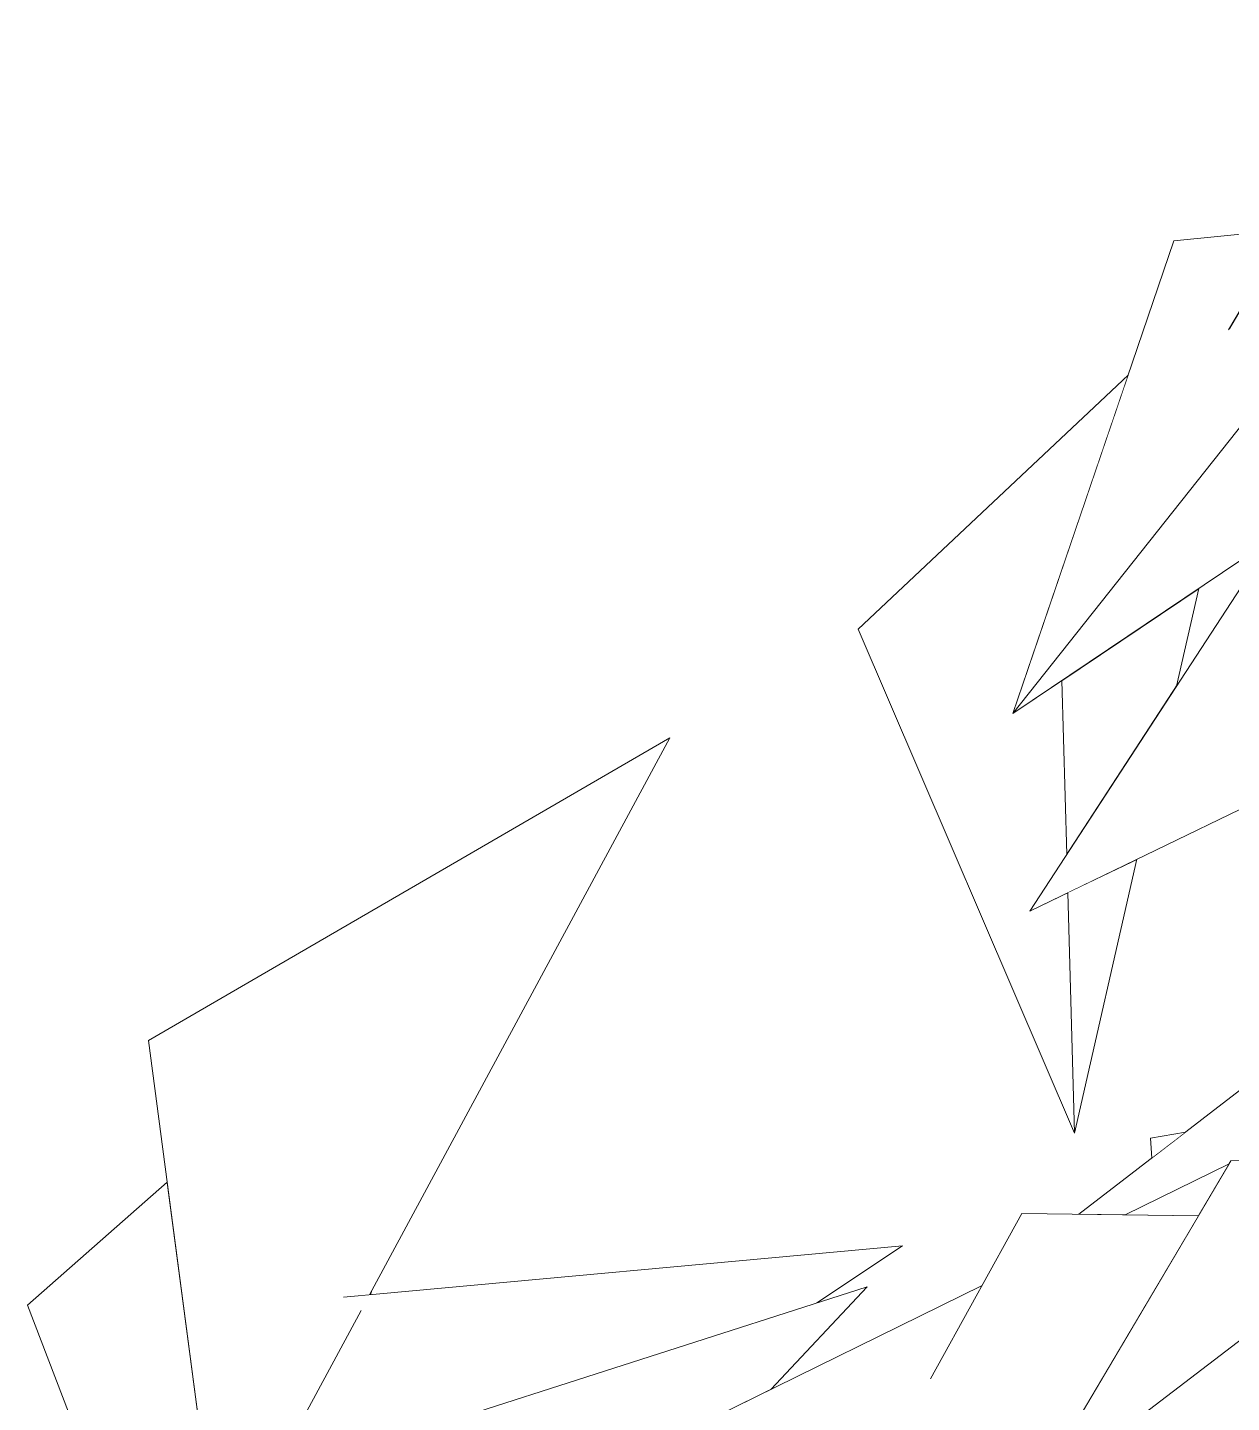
# Model space of a CAD drawing. Header units: millimetres. Extents: x -9413 to 8527, y -300 to 11224.
# Drawn here: x -9376 to -8848, y 3392 to 3995 of the extents above; entities that cross this region are included whole.
import ezdxf

# ---------------------------------------------------------------- set-up
doc = ezdxf.new("R2010")
doc.units = ezdxf.units.MM
doc.header["$MEASUREMENT"] = 0
doc.linetypes.add('Wipeout_Contour', pattern=[1000, 0, -1000])
doc.layers.add('Interior - Furniture', color=7, linetype='Continuous')
doc.layers.add('Interior - Furniture _Pen_No__4', color=7, linetype='Continuous', lineweight=20, true_color=0x029e21)

# ---------------------------------------------------------------- blocks, each defined once
blk = doc.blocks.new('Section Elem_40_6')
at = {"color": 254, "linetype": 'Wipeout_Contour', "lineweight": 0, "ltscale": 143709.0959}
blk.add_wipeout([(-8849.15, 3862.62), (-8849.01, 3862.67), (-8763.91, 3911.66), (-8760.38, 3948.33), (-8744.32, 3953.16), (-8744.61, 3959.42), (-8723.15, 3959.52), (-8710.44, 3963.33), (-8713.03, 3968.87), (-8674.25, 3974.2), (-8666.25, 3976.61), (-8660.53, 3976.09), (-8645.65, 3978.14), (-8627.31, 3995.27), (-8782.21, 3976.17)], dxfattribs=at).dxf.layer = 'Interior - Furniture'
at = {"color": 254, "linetype": 'Wipeout_Contour', "lineweight": 0, "ltscale": 38531.585501}
blk.add_wipeout([(-8862.27, 3749.11), (-8922.36, 3708.63), (-8920.25, 3632.36), (-8872.08, 3706.16)], dxfattribs=at).dxf.layer = 'Interior - Furniture'
at = {"color": 254, "linetype": 'Wipeout_Contour', "lineweight": 0, "ltscale": 28582.586438}
blk.add_wipeout([(-8894.53, 3474.11), (-8862.48, 3473.67), (-8848.96, 3496.54)], dxfattribs=at).dxf.layer = 'Interior - Furniture'
at = {"color": 254, "linetype": 'Wipeout_Contour', "lineweight": 0, "ltscale": 58350.809575}
blk.add_wipeout([(-9267.08, 3359.4), (-9304.83, 3125.49), (-9075.06, 3370.84), (-9075.18, 3385.14), (-9050.11, 3397.49), (-9007.88, 3442.59)], dxfattribs=at).dxf.layer = 'Interior - Furniture'
at = {"color": 254, "linetype": 'Wipeout_Contour', "lineweight": 0, "ltscale": 59204.643907}
blk.add_wipeout([(-9094.39, 3683.56), (-9323.21, 3550.68), (-9292.45, 3316.25), (-9229.95, 3432.16), (-9237.63, 3437.96), (-9226.26, 3439.01)], dxfattribs=at).dxf.layer = 'Interior - Furniture'
at = {"color": 254, "linetype": 'Wipeout_Contour', "lineweight": 0, "ltscale": 28809.416918}
blk.add_wipeout([(-8919.79, 3615.56), (-8916.87, 3510.04), (-8889.42, 3630.23)], dxfattribs=at).dxf.layer = 'Interior - Furniture'
at = {"color": 254, "linetype": 'Wipeout_Contour', "lineweight": 0, "ltscale": 48036.521052}
blk.add_wipeout([(-9075.18, 3385.14), (-9073.2, 3152.58), (-8934.28, 3361.15), (-8980.07, 3402.22), (-8957.37, 3443.16)], dxfattribs=at).dxf.layer = 'Interior - Furniture'
at = {"layer": 'Interior - Furniture _Pen_No__4', "linetype": 'Continuous'}
blk.add_line((-9323.21, 3550.68), (-9094.39, 3683.56), dxfattribs=at)
at = {"color": 254, "linetype": 'Wipeout_Contour', "lineweight": 0, "ltscale": 86941.895651}
blk.add_wipeout([(-9011.79, 3731.15), (-8916.87, 3510.04), (-8919.79, 3615.56), (-8936.49, 3607.49), (-8920.25, 3632.36), (-8922.36, 3708.63), (-8943.84, 3694.16), (-8912.83, 3785.33), (-8893.32, 3842.68)], dxfattribs=at).dxf.layer = 'Interior - Furniture'
at = {"color": 254, "linetype": 'Wipeout_Contour', "lineweight": 0, "ltscale": 47529.505578}
blk.add_wipeout([(-8965.24, 3299.8), (-8911.03, 3329.39), (-8927.8, 3355.24), (-8736.75, 3501.27), (-8848.21, 3497.81)], dxfattribs=at).dxf.layer = 'Interior - Furniture'
at = {"color": 254, "linetype": 'Wipeout_Contour', "lineweight": 0, "ltscale": 59345.728509}
blk.add_wipeout([(-9315.05, 3488.48), (-9376.38, 3434.47), (-9290.92, 3211.66), (-9269.98, 3341.46), (-9276.88, 3345.12), (-9292.45, 3316.25)], dxfattribs=at).dxf.layer = 'Interior - Furniture'
at = {"color": 254, "linetype": 'Wipeout_Contour', "lineweight": 0, "ltscale": 29538.270046}
blk.add_wipeout([(-9226.26, 3439.01), (-9225.83, 3439.05), (-9225.43, 3440.54)], dxfattribs=at).dxf.layer = 'Interior - Furniture'
at = {"layer": 'Interior - Furniture _Pen_No__4', "linetype": 'Continuous'}
for p, q in [((-9292.45, 3316.25), (-9323.21, 3550.68)), ((-9376.38, 3434.47), (-9315.05, 3488.48)), ((-9290.92, 3211.66), (-9376.38, 3434.47))]:
    blk.add_line(p, q, dxfattribs=at)
at = {"color": 254, "linetype": 'Wipeout_Contour', "lineweight": 0, "ltscale": 85959.538194}
blk.add_wipeout([(-8779.42, 3901.63), (-8943.84, 3694.16), (-8732.53, 3836.5), (-8772.94, 3817.86), (-8769.97, 3848.71), (-8675.97, 3889.58), (-8677.85, 3893.6), (-8659.51, 3898.9), (-8623.21, 3924.83)], dxfattribs=at).dxf.layer = 'Interior - Furniture'
at = {"color": 254, "linetype": 'Wipeout_Contour', "lineweight": 0, "ltscale": 57360.27151}
blk.add_wipeout([(-8939.87, 3474.72), (-8980.07, 3402.22), (-8934.28, 3361.15), (-8958.11, 3325.38), (-8946.85, 3330.91), (-8862.48, 3473.67)], dxfattribs=at).dxf.layer = 'Interior - Furniture'
at = {"color": 254, "linetype": 'Wipeout_Contour', "lineweight": 0, "ltscale": 68572.004569}
blk.add_wipeout([(-9276.88, 3345.12), (-9269.98, 3341.46), (-9267.08, 3359.4), (-9029.91, 3435.51), (-8992.26, 3460.56), (-9237.63, 3437.96), (-9229.95, 3432.16)], dxfattribs=at).dxf.layer = 'Interior - Furniture'
at = {"layer": 'Interior - Furniture _Pen_No__4', "linetype": 'Continuous'}
for p, q in [((-9094.39, 3683.56), (-9226.26, 3439.01)), ((-8980.09, 3402.18), (-8939.87, 3474.72)), ((-9237.69, 3437.96), (-8992.26, 3460.56)), ((-8992.26, 3460.56), (-9029.91, 3435.51)), ((-9267.08, 3359.4), (-9007.88, 3442.59)), ((-9225.43, 3440.54), (-9225.83, 3439.05)), ((-9075.18, 3385.14), (-8957.37, 3443.16)), ((-9007.88, 3442.59), (-9050.11, 3397.49)), ((-9229.93, 3432.2), (-9292.45, 3316.25))]:
    blk.add_line(p, q, dxfattribs=at)
at = {"color": 254, "linetype": 'Wipeout_Contour', "lineweight": 0, "ltscale": 77131.295032}
blk.add_wipeout([(-8873.27, 3901.63), (-8943.84, 3694.16), (-8779.42, 3901.63), (-8764.67, 3903.82), (-8763.91, 3911.66), (-8849.01, 3862.67), (-8849.15, 3862.62), (-8823.25, 3906.55)], dxfattribs=at).dxf.layer = 'Interior - Furniture'
at = {"color": 254, "linetype": 'Wipeout_Contour', "lineweight": 0, "ltscale": 123106.913059}
blk.add_wipeout([(-8691.14, 3646.79), (-8914.87, 3474.38), (-8894.53, 3474.11), (-8848.96, 3496.54), (-8848.21, 3497.81), (-8846.28, 3497.87), (-8841.73, 3500.1), (-8843.16, 3497.96), (-8736.75, 3501.27), (-8716.74, 3516.56), (-8719.36, 3518.4), (-8714.63, 3518.17), (-8706.06, 3524.73)], dxfattribs=at).dxf.layer = 'Interior - Furniture'
at = {"layer": 'Interior - Furniture _Pen_No__4', "linetype": 'Continuous'}
for p, q in [((-8849.18, 3862.57), (-8782.21, 3976.17)), ((-8873.27, 3901.63), (-8823.25, 3906.55))]:
    blk.add_line(p, q, dxfattribs=at)
at = {"color": 254, "linetype": 'Wipeout_Contour', "lineweight": 0, "ltscale": 28798.870653}
blk.add_wipeout([(-8843.7, 3749.63), (-8936.49, 3607.49), (-8826.77, 3660.49)], dxfattribs=at).dxf.layer = 'Interior - Furniture'
at = {"color": 254, "linetype": 'Wipeout_Contour', "lineweight": 0, "ltscale": 28635.496337}
blk.add_wipeout([(-8883.5, 3507.83), (-8882.89, 3499.03), (-8868.12, 3510.4)], dxfattribs=at).dxf.layer = 'Interior - Furniture'
at = {"layer": 'Interior - Furniture _Pen_No__4', "linetype": 'Continuous'}
for p, q in [((-8943.84, 3694.16), (-8779.42, 3901.63)), ((-8943.84, 3694.16), (-8873.27, 3901.63)), ((-9011.79, 3731.15), (-8893.32, 3842.68)), ((-8732.53, 3836.5), (-8943.84, 3694.16)), ((-8936.49, 3607.49), (-8843.7, 3749.63)), ((-8862.27, 3749.11), (-8872.08, 3706.16)), ((-8920.25, 3632.36), (-8922.36, 3708.63)), ((-8826.77, 3660.49), (-8936.49, 3607.49))]:
    blk.add_line(p, q, dxfattribs=at)
at = {"color": 254, "linetype": 'Wipeout_Contour', "lineweight": 0, "ltscale": 84902.862138}
blk.add_wipeout([(-8927.8, 3355.24), (-8894.46, 3303.86), (-8859.89, 3334.15), (-8866.33, 3347.77), (-8828.51, 3361.64), (-8718.91, 3457.66), (-8731, 3397.39), (-8716.47, 3402.72), (-8688.81, 3537.92)], dxfattribs=at).dxf.layer = 'Interior - Furniture'
at = {"layer": 'Interior - Furniture _Pen_No__4', "linetype": 'Continuous'}
for p, q in [((-8916.87, 3510.04), (-9011.79, 3731.15)), ((-8914.87, 3474.38), (-8691.14, 3646.79)), ((-8889.42, 3630.23), (-8916.87, 3510.04)), ((-8916.87, 3510.04), (-8919.79, 3615.56)), ((-8883.5, 3507.83), (-8868.12, 3510.4)), ((-8882.89, 3499.03), (-8883.5, 3507.83)), ((-8848.21, 3497.81), (-8736.75, 3501.27)), ((-8894.53, 3474.11), (-8848.96, 3496.54)), ((-8939.87, 3474.72), (-8862.48, 3473.67))]:
    blk.add_line(p, q, dxfattribs=at)
at = {"color": 254, "linetype": 'Wipeout_Contour', "lineweight": 0, "ltscale": 102928.805809}
blk.add_wipeout([(-8866.33, 3347.77), (-8859.89, 3334.15), (-8830.81, 3359.63), (-8780.48, 3278.22), (-8750.17, 3297.47), (-8750.32, 3296.15), (-8750.68, 3295.5), (-8672.09, 3365.28), (-8655.59, 3339.27), (-8647.51, 3345.23), (-8596.34, 3446.77)], dxfattribs=at).dxf.layer = 'Interior - Furniture'
at = {"layer": 'Interior - Furniture _Pen_No__4', "linetype": 'Continuous'}
for p, q in [((-8927.8, 3355.24), (-8688.81, 3537.92)), ((-8965.24, 3299.8), (-8848.21, 3497.81))]:
    blk.add_line(p, q, dxfattribs=at)

msp = doc.modelspace()

# ---------------------------------------------------------------- block references
at = {"layer": 'Interior - Furniture'}
msp.add_blockref('Section Elem_40_6', (0, 0), dxfattribs=at)

doc.saveas('drawing.dxf')
